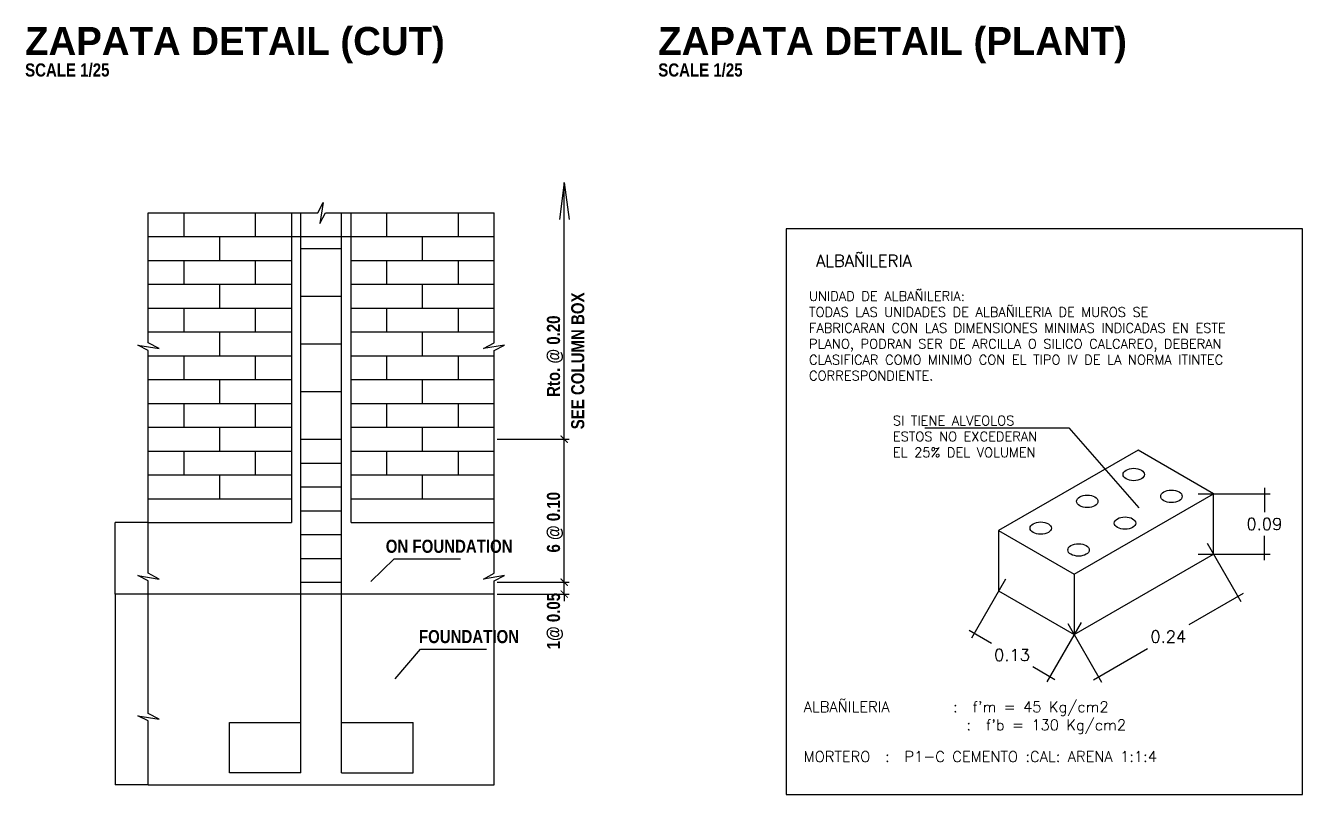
# Model space of a CAD drawing. Header units: millimetres. Extents: x -249630 to 95394, y -188036 to 109963.
# Drawn here: x 19735 to 25089, y -75106 to -71880 of the extents above; entities that cross this region are included whole.
import ezdxf

# ---------------------------------------------------------------- set-up
doc = ezdxf.new("R2010")
doc.units = ezdxf.units.MM
doc.header["$PDMODE"] = 2
for name, color, linetype in [('04', 4, 'Continuous'), ('Layer3', 3, 'Continuous'), ('SOMBRA', 252, 'Continuous'), ('TEXTOS', 11, 'Continuous'), ('TITULOS', 180, 'Continuous')]:
    doc.layers.add(name, color=color, linetype=linetype)
doc.styles.add('COTAS', font='arial.ttf', dxfattribs={"width": 1.1})
doc.styles.add('DESCRIPCION(E)', font='swisscbi.ttf', dxfattribs={"width": 1.1, "oblique": 15, "height": 0.15})
doc.styles.add('ROMANS', font='romans')
doc.styles.add('TITULOS(E)', font='swisscbi.ttf', dxfattribs={"oblique": 15, "height": 0.23})
doc.dimstyles.new('Copy of COTA1-25', dxfattribs={"dimscale": 0.25, "dimtxt": 0.22, "dimasz": 0.12, "dimexe": 0.08, "dimexo": 0.05, "dimgap": 0.076, "dimtad": 2, "dimtih": 1, "dimtoh": 1, "dimzin": 4, "dimdsep": 46, "dimtxsty": 'COTAS', "dimblk": 'ARCHTICK', "dimcen": -0.1, "dimclrd": 141, "dimclre": 141, "dimclrt": 11, "dimadec": 0, "dimazin": 0, "dimtfac": 1, "dimtix": 1, "dimtmove": 1, "dimatfit": 3, "dimfxl": 1, "dimtolj": 1, "dimtzin": 0, "dimarcsym": 0})
doc.dimstyles.new('LUIS', dxfattribs={"dimscale": 0.05, "dimtxt": 2, "dimasz": 0.1, "dimexe": 1, "dimexo": 1, "dimgap": 1, "dimtad": 1, "dimlfac": 0.5, "dimzin": 4, "dimdsep": 46, "dimtxsty": 'ROMANS', "dimblk": 'ARCHTICK', "dimcen": 2.5, "dimdle": 1, "dimclrd": 2, "dimclre": 1, "dimclrt": 3, "dimadec": 0, "dimazin": 0, "dimtfac": 1, "dimtix": 1, "dimtmove": 2, "dimatfit": 3, "dimldrblk": 'OPEN', "dimfxl": 1, "dimtolj": 1, "dimtzin": 0, "dimarcsym": 0})

# ---------------------------------------------------------------- blocks, each defined once
blk = doc.blocks.new('_ArchTick')
at = {"color": 0, "linetype": 'ByBlock', "const_width": 0.15}
blk.add_lwpolyline([(-0.5, -0.5), (0.5, 0.5)], dxfattribs=at)
blk = doc.blocks.new('*D357')
at = {"color": 141, "linetype": 'Continuous', "lineweight": -2, "transparency": 16777216}
for p, q in [((20250.1, -74265.4), (20110.9, -74265.4)), ((20111, -74265.4), (20111, -75065.4)), ((20250.1, -75065.4), (20110.9, -75065.4))]:
    blk.add_line(p, q, dxfattribs=at)
at = {"layer": 'Defpoints', "color": 0, "linetype": 'Continuous', "transparency": 16777216}
for p in [(20250.2, -74265.4), (20111, -75065.4), (20250.2, -75065.4)]:
    blk.add_point(p, dxfattribs=at)
at = {"color": 141, "linetype": 'Continuous', "lineweight": -2, "transparency": 16777216, "xscale": 0.03, "yscale": 0.03, "zscale": 0.03}
for p, rotation in [((20111, -74265.4), 90), ((20111, -75065.4), 270)]:
    blk.add_blockref('_ArchTick', p, dxfattribs=dict(at, rotation=rotation))
at = {"color": 11, "linetype": 'Continuous', "transparency": 16777216, "insert": (20110.8, -74665.4), "char_height": 0.055, "attachment_point": 5, "style": 'COTAS'}
blk.add_mtext('\\A1;800.00', dxfattribs=at)
blk = doc.blocks.new('*D358')
at = {"color": 141, "linetype": 'Continuous', "lineweight": -2, "transparency": 16777216}
for p, q in [((21060.2, -75015.4), (21060.2, -74804.4)), ((21060.2, -74804.4), (21360.2, -74804.4)), ((21360.2, -75015.4), (21360.2, -74804.4))]:
    blk.add_line(p, q, dxfattribs=at)
at = {"layer": 'Defpoints', "color": 0, "linetype": 'Continuous', "transparency": 16777216}
for p in [(21360.2, -74804.4), (21060.2, -75015.4), (21360.2, -75015.4)]:
    blk.add_point(p, dxfattribs=at)
at = {"color": 141, "linetype": 'Continuous', "lineweight": -2, "transparency": 16777216, "xscale": 0.03, "yscale": 0.03, "zscale": 0.03, "rotation": 180}
blk.add_blockref('_ArchTick', (21060.2, -74804.4), dxfattribs=at)
at = {"color": 141, "linetype": 'Continuous', "lineweight": -2, "transparency": 16777216, "xscale": 0.03, "yscale": 0.03, "zscale": 0.03}
blk.add_blockref('_ArchTick', (21360.2, -74804.4), dxfattribs=at)
at = {"color": 11, "linetype": 'Continuous', "transparency": 16777216, "insert": (21210.2, -74804.4), "char_height": 0.055, "attachment_point": 5, "style": 'COTAS'}
blk.add_mtext('\\A1;300.00', dxfattribs=at)
blk = doc.blocks.new('*D386')
at = {"color": 141, "linetype": 'Continuous', "lineweight": -2, "transparency": 16777216}
for p, q in [((20250.1, -73965.4), (20110.9, -73965.4)), ((20111, -74265.4), (20111, -73965.4)), ((20250.1, -74265.4), (20110.9, -74265.4))]:
    blk.add_line(p, q, dxfattribs=at)
at = {"layer": 'Defpoints', "color": 0, "linetype": 'Continuous', "transparency": 16777216}
for p in [(20111, -73965.4), (20250.2, -73965.4), (20250.2, -74265.4)]:
    blk.add_point(p, dxfattribs=at)
at = {"color": 141, "linetype": 'Continuous', "lineweight": -2, "transparency": 16777216, "xscale": 0.03, "yscale": 0.03, "zscale": 0.03}
for p, rotation in [((20111, -73965.4), 90), ((20111, -74265.4), 270)]:
    blk.add_blockref('_ArchTick', p, dxfattribs=dict(at, rotation=rotation))
at = {"color": 11, "linetype": 'Continuous', "transparency": 16777216, "insert": (20110.8, -74115.4), "char_height": 0.055, "attachment_point": 5, "style": 'COTAS'}
blk.add_mtext('\\A1;300.00', dxfattribs=at)
blk = doc.blocks.new('*D387')
at = {"layer": 'Defpoints', "color": 0, "transparency": 16777216}
for p in [(20890.2, -74804.4), (20590.2, -75015.4), (20890.2, -75015.4)]:
    blk.add_point(p, dxfattribs=at)
at = {"layer": 'SOMBRA', "color": 141, "lineweight": -2, "transparency": 16777216}
for p, q in [((20590.2, -75015.4), (20590.2, -74804.4)), ((20590.2, -74804.4), (20890.2, -74804.4)), ((20890.2, -75015.4), (20890.2, -74804.4))]:
    blk.add_line(p, q, dxfattribs=at)
at = {"layer": 'SOMBRA', "color": 141, "lineweight": -2, "transparency": 16777216, "xscale": 0.03, "yscale": 0.03, "zscale": 0.03, "rotation": 180}
blk.add_blockref('_ArchTick', (20590.2, -74804.4), dxfattribs=at)
at = {"layer": 'SOMBRA', "color": 141, "lineweight": -2, "transparency": 16777216, "xscale": 0.03, "yscale": 0.03, "zscale": 0.03}
blk.add_blockref('_ArchTick', (20890.2, -74804.4), dxfattribs=at)
at = {"layer": 'SOMBRA', "color": 11, "transparency": 16777216, "insert": (20740.2, -74804.4), "char_height": 0.055, "attachment_point": 5, "style": 'COTAS'}
blk.add_mtext('\\A1;300.00', dxfattribs=at)
blk = doc.blocks.new('*D342')
at = {"color": 1, "linetype": 'Continuous', "lineweight": -2, "transparency": 16777216}
for p, q in [((3.532, -2.636), (3.815, -3.127)), ((2.362, -3.311), (2.646, -3.802))]:
    blk.add_line(p, q, dxfattribs=at)
at = {"color": 2, "linetype": 'Continuous', "lineweight": -2, "transparency": 16777216}
for p, q in [((3.834, -3.059), (3.379, -3.321)), ((2.578, -3.784), (3.032, -3.521))]:
    blk.add_line(p, q, dxfattribs=at)
at = {"layer": 'Defpoints', "color": 0, "linetype": 'Continuous', "transparency": 16777216}
for p in [(3.507, -2.592), (3.79, -3.084), (2.337, -3.267)]:
    blk.add_point(p, dxfattribs=at)
at = {"color": 2, "linetype": 'Continuous', "lineweight": -2, "transparency": 16777216, "xscale": 0.005000000000000001, "yscale": 0.005000000000000001, "zscale": 0.005000000000000001}
for p, rotation in [((3.79, -3.084), 29.999999999999), ((2.621, -3.759), 209.999999999999)]:
    blk.add_blockref('_ArchTick', p, dxfattribs=dict(at, rotation=rotation))
at = {"color": 3, "linetype": 'Continuous', "transparency": 16777216, "insert": (3.206, -3.421), "char_height": 0.1, "attachment_point": 5, "style": 'ROMANS'}
blk.add_mtext('\\A1;0.24', dxfattribs=at)
blk = doc.blocks.new('_Open')
at = {"color": 0, "linetype": 'ByBlock', "lineweight": -2}
for p, q in [((-1, 0.2), (0, 0)), ((-1, -0.2), (0, 0)), ((0, 0), (-1, 0))]:
    blk.add_line(p, q, dxfattribs=at)
blk = doc.blocks.new('*D343')
at = {"color": 1, "linetype": 'Continuous', "lineweight": -2, "transparency": 16777216}
for p, q in [((1.841, -2.938), (1.554, -3.435)), ((2.474, -3.304), (2.187, -3.801))]:
    blk.add_line(p, q, dxfattribs=at)
at = {"color": 2, "linetype": 'Continuous', "lineweight": -2, "transparency": 16777216}
for p, q in [((1.535, -3.367), (1.722, -3.475)), ((2.255, -3.783), (2.069, -3.675))]:
    blk.add_line(p, q, dxfattribs=at)
at = {"layer": 'Defpoints', "color": 0, "linetype": 'Continuous', "transparency": 16777216}
for p in [(1.866, -2.895), (2.499, -3.26), (2.212, -3.758)]:
    blk.add_point(p, dxfattribs=at)
at = {"color": 2, "linetype": 'Continuous', "lineweight": -2, "transparency": 16777216, "xscale": 0.005000000000000001, "yscale": 0.005000000000000001, "zscale": 0.005000000000000001}
for p, rotation in [((1.579, -3.392), 149.9999999999871), ((2.212, -3.758), 329.9999999999871)]:
    blk.add_blockref('_ArchTick', p, dxfattribs=dict(at, rotation=rotation))
at = {"color": 3, "linetype": 'Continuous', "transparency": 16777216, "insert": (1.895, -3.575), "char_height": 0.1, "attachment_point": 5, "style": 'ROMANS'}
blk.add_mtext('\\A1;0.13', dxfattribs=at)
blk = doc.blocks.new('*D344')
at = {"color": 1, "linetype": 'Continuous', "lineweight": -2, "transparency": 16777216}
for p, q in [((3.455, -2.223), (4.061, -2.223)), ((3.455, -2.729), (4.061, -2.729))]:
    blk.add_line(p, q, dxfattribs=at)
at = {"color": 2, "linetype": 'Continuous', "lineweight": -2, "transparency": 16777216}
for p, q in [((4.011, -2.173), (4.011, -2.376)), ((4.011, -2.779), (4.011, -2.576))]:
    blk.add_line(p, q, dxfattribs=at)
at = {"layer": 'Defpoints', "color": 0, "linetype": 'Continuous', "transparency": 16777216}
for p in [(3.405, -2.223), (3.405, -2.729), (4.011, -2.729)]:
    blk.add_point(p, dxfattribs=at)
at = {"color": 2, "linetype": 'Continuous', "lineweight": -2, "transparency": 16777216, "xscale": 0.005000000000000001, "yscale": 0.005000000000000001, "zscale": 0.005000000000000001}
for p, rotation in [((4.011, -2.223), 90), ((4.011, -2.729), 270)]:
    blk.add_blockref('_ArchTick', p, dxfattribs=dict(at, rotation=rotation))
at = {"color": 3, "linetype": 'Continuous', "transparency": 16777216, "insert": (4.011, -2.476), "char_height": 0.1, "attachment_point": 5, "style": 'ROMANS'}
blk.add_mtext('\\A1;0.09', dxfattribs=at)
blk = doc.blocks.new('A$C494C3DC5')
at = {"color": 2, "linetype": 'Continuous'}
for p, q in [((1.165, -1.67), (2.371, -1.67)), ((2.371, -1.67), (2.958, -2.342)), ((2.952, -1.857), (1.783, -2.532)), ((3.585, -2.223), (2.952, -1.857)), ((2.416, -2.898), (3.585, -2.223)), ((3.585, -2.729), (3.585, -2.223)), ((1.783, -2.532), (2.416, -2.898)), ((1.783, -2.532), (1.783, -3.038)), ((2.416, -3.404), (3.585, -2.729)), ((2.416, -2.898), (2.416, -3.404)), ((1.783, -3.038), (2.416, -3.404))]:
    blk.add_line(p, q, dxfattribs=at)
at = {"color": 2}
blk.add_lwpolyline([(0, -4.745), (4.331, -4.745), (4.331, 0), (0, 0)], close=True, dxfattribs=at)
at = {"color": 2, "linetype": 'Continuous'}
for centre in [(2.916, -2.061), (2.526, -2.286), (3.232, -2.244), (2.136, -2.511), (2.843, -2.469), (2.453, -2.694)]:
    blk.add_ellipse(centre, major_axis=(0.09, 0), ratio=0.57735, dxfattribs=at)
at = {"color": 6, "linetype": 'Continuous', "style": 'ROMANS'}
blk.add_text('ALBAÑILERIA', height=0.1, dxfattribs=at).set_placement((0.252, -0.319))
at = {"color": 3, "linetype": 'Continuous', "ltscale": 0.2, "style": 'ROMANS'}
for s, p in [("ALBAÑILERIA       :  f'm = 45 Kg/cm2", (0.148, -4.055)), ("   :  f'b = 130 Kg/cm2", (1.312, -4.207)), ('MORTERO  :  P1-C CEMENTO :CAL: ARENA 1:1:4', (0.148, -4.472))]:
    blk.add_text(s, height=0.09, dxfattribs=at).set_placement(p)
at = {"color": 3, "linetype": 'Continuous', "char_height": 0.08, "attachment_point": 1, "style": 'ROMANS'}
for s, insert, width in [('UNIDAD DE ALBAÑILERIA:\\PTODAS LAS UNIDADES DE ALBAÑILERIA DE MUROS SE \\PFABRICARAN CON LAS DIMENSIONES MINIMAS INDICADAS EN ESTE PLANO, PODRAN SER DE ARCILLA O SILICO CALCAREO, DEBERAN CLASIFICAR COMO MINIMO CON EL TIPO IV DE LA NORMA ITINTEC CORRESPONDIENTE.', (0.193, -0.525), 4.076), ('SI TIENE ALVEOLOS ESTOS NO EXCEDERAN EL 25% DEL VOLUMEN', (0.896, -1.569), 1.49209)]:
    blk.add_mtext(s, dxfattribs=dict(at, insert=insert, width=width))
at = {"color": 1, "linetype": 'Continuous'}
for p1, p2, distance, text, picture, middle in [((3.405, -2.223), (3.405, -2.729), 0.606, '0.09', '*D344', (4.011, -2.476)), ((2.337, -3.267), (3.507, -2.592), -0.567, '0.24', '*D342', (3.206, -3.421)), ((1.866, -2.895), (2.499, -3.26), -0.574, '0.13', '*D343', (1.895, -3.575))]:
    dim = blk.add_aligned_dim(p1=p1, p2=p2, distance=distance, text=text, dimstyle='LUIS', override={"dimtih": 1, "dimtoh": 1, "dimlfac": 0.5}, dxfattribs=at)
    dim.commit()
    dim.dimension.update_dxf_attribs({"geometry": picture, "text_midpoint": middle})

msp = doc.modelspace()

# ---------------------------------------------------------------- linework, layer by layer
at = {"color": 1, "linetype": 'Continuous'}
for p, q in [((20961.303, -72665.448), (20983.184, -72622.037)), ((20983.184, -72622.037), (20968.961, -72710.541)), ((20968.961, -72710.541), (20993.031, -72665.448)), ((20206.74, -73221.149), (20295.245, -73235.372)), ((20250.151, -73243.03), (20206.74, -73221.149)), ((20295.245, -73235.372), (20250.151, -73211.302)), ((21655.057, -73235.372), (21700.151, -73211.302)), ((21743.561, -73221.149), (21655.057, -73235.372)), ((21700.151, -73243.03), (21743.561, -73221.149)), ((20250.151, -74209.687), (20206.74, -74187.806)), ((20206.74, -74187.806), (20295.245, -74202.029)), ((20295.245, -74202.029), (20250.151, -74177.959)), ((21655.057, -74202.029), (21700.151, -74177.959)), ((21743.561, -74187.806), (21655.057, -74202.029)), ((21700.151, -74209.687), (21743.561, -74187.806)), ((20250.151, -74797.585), (20206.74, -74775.704)), ((20206.74, -74775.704), (20295.245, -74789.927)), ((20295.245, -74789.927), (20250.151, -74765.857))]:
    msp.add_line(p, q, dxfattribs=at)
at = {"color": 2, "linetype": 'Continuous'}
for p, q in [((20250.151, -73211.302), (20250.151, -72665.448)), ((20250.151, -72665.448), (20961.303, -72665.448)), ((20850.151, -72665.448), (20850.151, -73965.448)), ((20993.031, -72665.448), (21700.151, -72665.448)), ((21100.151, -73965.448), (21100.151, -72665.448)), ((21700.151, -73211.302), (21700.151, -72665.448)), ((20250.151, -73865.448), (20250.151, -73243.03)), ((21700.151, -73865.448), (21700.151, -73243.03)), ((20250.151, -74177.959), (20250.151, -73865.448)), ((21700.151, -74177.959), (21700.151, -73865.448)), ((20250.151, -73965.448), (20850.151, -73965.448)), ((21100.151, -73965.448), (21700.151, -73965.448)), ((20250.151, -74465.448), (20250.151, -74209.687)), ((21700.151, -74465.448), (21700.151, -74209.687)), ((20250.151, -74765.857), (20250.151, -74465.448)), ((21700.151, -74797.585), (21700.151, -74465.448)), ((20250.151, -75065.448), (20250.151, -74797.585)), ((21700.151, -75065.448), (21700.151, -74797.585)), ((20250.151, -75065.448), (21700.151, -75065.448))]:
    msp.add_line(p, q, dxfattribs=at)
at = {"color": 8, "linetype": 'Continuous'}
for p, q in [((20400.151, -72765.448), (20400.151, -72665.448)), ((20700.151, -72765.448), (20700.151, -72665.448)), ((21250.151, -72765.448), (21250.151, -72665.448)), ((21550.151, -72765.448), (21550.151, -72665.448)), ((20250.151, -72765.448), (20432.651, -72765.448)), ((20399.028, -72765.448), (21548.023, -72765.448)), ((20550.151, -72865.448), (20550.151, -72765.448)), ((21400.151, -72865.448), (21400.151, -72765.448)), ((21517.651, -72765.448), (21700.151, -72765.448)), ((20250.151, -72865.448), (20850.151, -72865.448)), ((20400.151, -72965.448), (20400.151, -72865.448)), ((20700.151, -72965.448), (20700.151, -72865.448)), ((21100.151, -72865.448), (21700.151, -72865.448)), ((21250.151, -72965.448), (21250.151, -72865.448)), ((21550.151, -72965.448), (21550.151, -72865.448)), ((20250.151, -72965.448), (20850.151, -72965.448)), ((20550.151, -73065.448), (20550.151, -72965.448)), ((21100.151, -72965.448), (21700.151, -72965.448)), ((21400.151, -73065.448), (21400.151, -72965.448)), ((20250.151, -73065.448), (20432.651, -73065.448)), ((20399.028, -73065.448), (20850.151, -73065.448)), ((20400.151, -73165.448), (20400.151, -73065.448)), ((20700.151, -73165.448), (20700.151, -73065.448)), ((21100.151, -73065.448), (21548.023, -73065.448)), ((21250.151, -73165.448), (21250.151, -73065.448)), ((21517.651, -73065.448), (21700.151, -73065.448)), ((21550.151, -73165.448), (21550.151, -73065.448)), ((20250.151, -73165.448), (20850.151, -73165.448)), ((20550.151, -73265.448), (20550.151, -73165.448)), ((21100.151, -73165.448), (21700.151, -73165.448)), ((21400.151, -73265.448), (21400.151, -73165.448)), ((20250.151, -73265.448), (20850.151, -73265.448)), ((20400.151, -73365.448), (20400.151, -73265.448)), ((20700.151, -73365.448), (20700.151, -73265.448)), ((21100.151, -73265.448), (21700.151, -73265.448)), ((21250.151, -73365.448), (21250.151, -73265.448)), ((21550.151, -73365.448), (21550.151, -73265.448)), ((20250.151, -73365.448), (20432.651, -73365.448)), ((20399.028, -73365.448), (20850.151, -73365.448)), ((20550.151, -73465.448), (20550.151, -73365.448)), ((21100.151, -73365.448), (21548.023, -73365.448)), ((21400.151, -73465.448), (21400.151, -73365.448)), ((21517.651, -73365.448), (21700.151, -73365.448)), ((20250.151, -73465.448), (20850.151, -73465.448)), ((20400.151, -73565.448), (20400.151, -73465.448)), ((20700.151, -73565.448), (20700.151, -73465.448)), ((21100.151, -73465.448), (21700.151, -73465.448)), ((21250.151, -73565.448), (21250.151, -73465.448)), ((21550.151, -73565.448), (21550.151, -73465.448)), ((20250.151, -73565.448), (20850.151, -73565.448)), ((20550.151, -73665.448), (20550.151, -73565.448)), ((21100.151, -73565.448), (21700.151, -73565.448)), ((21400.151, -73665.448), (21400.151, -73565.448)), ((20250.151, -73665.448), (20432.651, -73665.448)), ((20399.028, -73665.448), (20850.151, -73665.448)), ((20400.151, -73765.448), (20400.151, -73665.448)), ((20700.151, -73765.448), (20700.151, -73665.448)), ((21100.151, -73665.448), (21548.023, -73665.448)), ((21250.151, -73765.448), (21250.151, -73665.448)), ((21517.651, -73665.448), (21700.151, -73665.448)), ((21550.151, -73765.448), (21550.151, -73665.448)), ((20250.151, -73765.448), (20850.151, -73765.448)), ((20550.151, -73865.448), (20550.151, -73765.448)), ((21100.151, -73765.448), (21700.151, -73765.448)), ((21400.151, -73865.448), (21400.151, -73765.448)), ((20250.151, -73865.448), (20850.151, -73865.448)), ((21100.151, -73865.448), (21700.151, -73865.448))]:
    msp.add_line(p, q, dxfattribs=at)
at = {"color": 6, "linetype": 'Continuous'}
for p, q in [((20890.151, -75015.448), (20890.151, -72665.448)), ((21060.151, -75015.448), (21060.151, -72665.448)), ((20890.151, -75015.448), (20590.151, -75015.448)), ((21060.151, -75015.448), (21360.151, -75015.448))]:
    msp.add_line(p, q, dxfattribs=at)
at = {"layer": 'Layer3'}
for points in [[(20890.151, -72815.448), (21060.151, -72815.448)], [(20890.151, -73015.448), (21060.151, -73015.448)], [(20890.151, -73215.448), (21060.151, -73215.448)], [(20890.151, -73215.448), (21060.151, -73215.448)], [(20890.151, -73415.448), (21060.151, -73415.448)], [(20890.151, -73615.448), (21060.151, -73615.448)], [(20890.151, -73715.448), (21060.151, -73715.448)], [(20890.151, -73815.448), (21060.151, -73815.448)], [(20890.151, -73915.448), (21060.151, -73915.448)], [(20890.151, -74015.448), (21060.151, -74015.448)], [(20890.151, -74115.448), (21060.151, -74115.448)], [(20890.151, -74215.448), (21060.151, -74215.448)]]:
    msp.add_lwpolyline(points, dxfattribs=at)
at = {"layer": 'SOMBRA', "color": 141}
for p, q in [((21993.929, -73615.448), (21993.929, -72538.113)), ((21712.651, -73615.448), (22013.929, -73615.448)), ((21712.651, -73615.448), (22013.929, -73615.448)), ((21993.929, -74215.448), (21993.929, -73615.448)), ((21993.929, -74215.448), (21993.929, -74185.448)), ((21712.651, -74215.448), (22013.929, -74215.448)), ((21712.651, -74215.448), (22013.929, -74215.448)), ((21993.929, -74265.448), (21993.929, -74215.448)), ((21712.651, -74265.448), (22013.929, -74265.448)), ((21993.929, -74265.448), (21993.929, -74295.448))]:
    msp.add_line(p, q, dxfattribs=at)
at = {"layer": 'SOMBRA'}
msp.add_line((21700.151, -74265.448), (20250.151, -74265.448), dxfattribs=at)
at = {"layer": 'SOMBRA', "color": 141}
for points in [[(21993.929, -72538.113), (21973.557, -72694.69)], [(21993.929, -72538.113), (22014.302, -72694.69)]]:
    msp.add_lwpolyline(points, dxfattribs=at)

# ---------------------------------------------------------------- block references
at = {"layer": 'SOMBRA', "xscale": 500, "yscale": 500, "zscale": 500}
msp.add_blockref('A$C494C3DC5', (22923.657, -72733.125), dxfattribs=at)
at = {"layer": 'SOMBRA', "color": 141, "xscale": 30, "yscale": 30, "zscale": 30}
for p, rotation in [((21993.929, -73615.448), 270), ((21993.929, -73615.448), 90), ((21993.929, -74215.448), 270), ((21993.929, -74215.448), 270), ((21993.929, -74265.448), 90)]:
    msp.add_blockref('_ArchTick', p, dxfattribs=dict(at, rotation=rotation))

# ---------------------------------------------------------------- texts
at = {"layer": 'TEXTOS', "linetype": 'ByBlock', "style": 'DESCRIPCION(E)'}
for s, p in [('SCALE 1/25', (19733.538, -72094.288)), ('SCALE 1/25', (22387.984, -72094.288)), ('ON FOUNDATION', (21245.596, -74092.159)), ('FOUNDATION', (21384.601, -74470.983))]:
    msp.add_text(s, height=55, dxfattribs=at).set_placement(p)
for s, p in [('SEE COLUMN BOX', (22077.923, -73573.962)), ('Rto. @ 0.20', (21976.167, -73438.251)), ('6 @ 0.10', (21976.167, -74090.964)), ('1@ 0.05', (21976.167, -74496.918))]:
    msp.add_text(s, height=55, rotation=90, dxfattribs=at).set_placement(p)
at = {"layer": 'TITULOS', "linetype": 'ByBlock', "style": 'TITULOS(E)', "width": 1.2}
for s, p in [('ZAPATA DETAIL (CUT)', (19733.538, -72003.589)), ('ZAPATA DETAIL (PLANT)', (22387.984, -72003.589))]:
    msp.add_text(s, height=117, dxfattribs=at).set_placement(p)

# ---------------------------------------------------------------- dimensions: what is measured, and where the dimension line sits
at = {"color": 7, "linetype": 'Continuous'}
for base, p2, picture, middle in [((20110.959, -73965.448), (20250.151, -73965.448), '*D386', (20110.815, -74115.448)), ((20110.959, -75065.448), (20250.151, -75065.448), '*D357', (20110.815, -74665.448))]:
    dim = msp.add_linear_dim(base=base, p1=(20250.151, -74265.448), p2=p2, angle=90, dimstyle='Copy of COTA1-25', dxfattribs=at)
    dim.commit()
    dim.dimension.update_dxf_attribs({"geometry": picture, "text_midpoint": middle})
dim = msp.add_linear_dim(base=(21360.151, -74804.407), p1=(21060.151, -75015.448), p2=(21360.151, -75015.448), dimstyle='Copy of COTA1-25', dxfattribs=at)
dim.commit()
dim.dimension.update_dxf_attribs({"geometry": '*D358', "text_midpoint": (21210.151, -74804.36)})
at = {"layer": 'SOMBRA'}
dim = msp.add_linear_dim(base=(20890.151, -74804.407), p1=(20590.151, -75015.448), p2=(20890.151, -75015.448), dimstyle='Copy of COTA1-25', dxfattribs=at)
dim.commit()
dim.dimension.update_dxf_attribs({"geometry": '*D387', "text_midpoint": (20740.151, -74804.36)})

# ---------------------------------------------------------------- leaders
at = {"layer": '04'}
for points in [[(21182.655, -74212.995), (21281.357, -74117.28), (21558.742, -74117.28)], [(21284.669, -74620.23), (21390.742, -74496.104), (21668.128, -74496.104)]]:
    msp.add_leader(points, dimstyle='Copy of COTA1-25', override={"dimgap": 0.076, "dimtad": 0}, dxfattribs=at)

doc.saveas('drawing.dxf')
